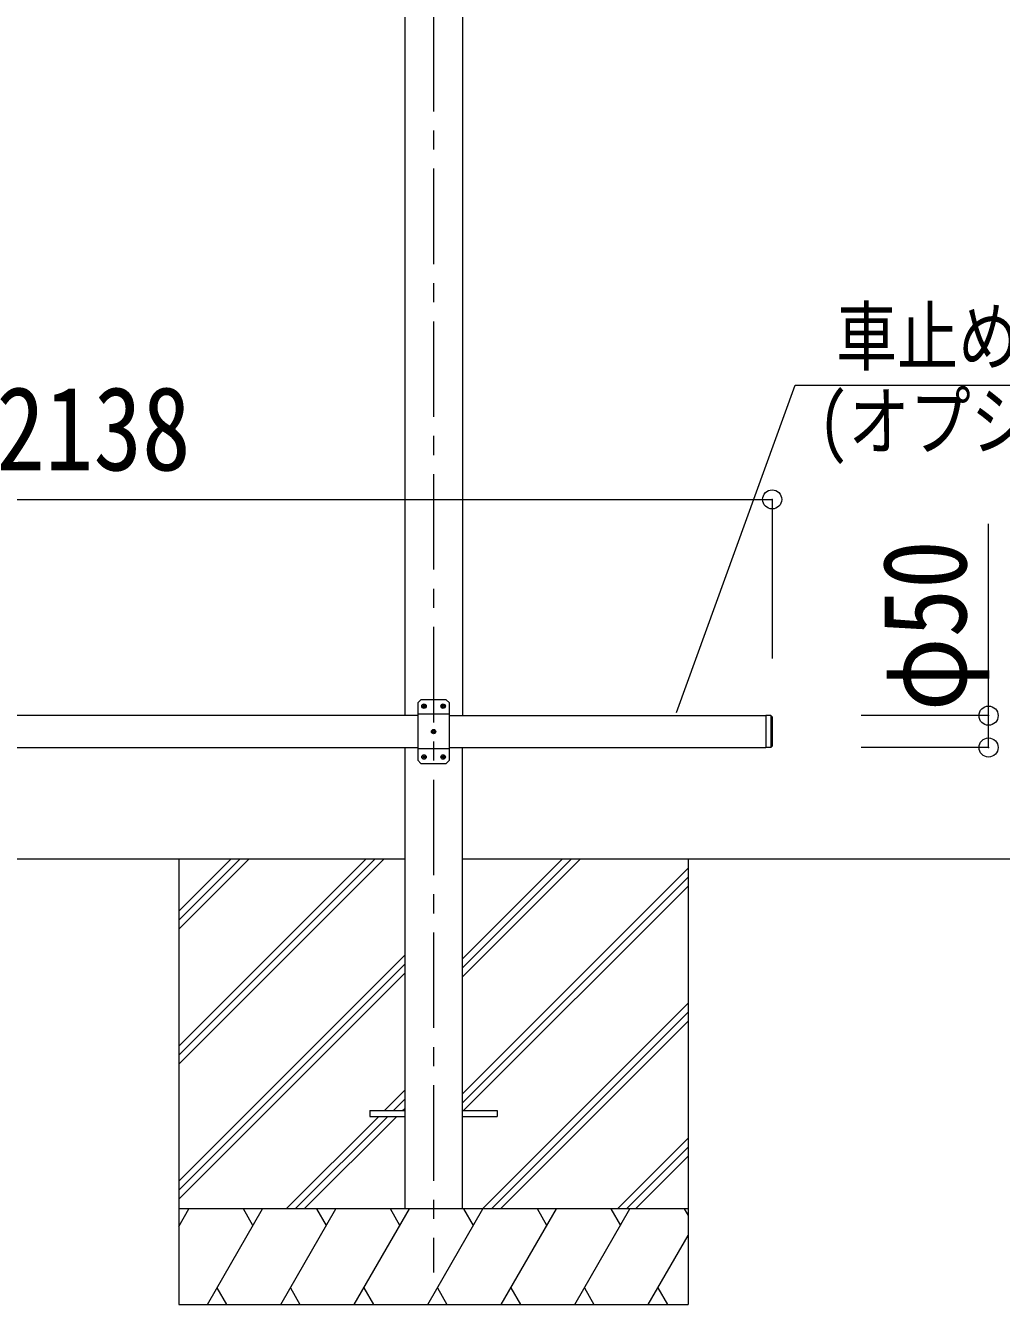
# Model space of a CAD drawing. Units: millimetres at full size, sheet at 1:30; details may follow other scales. Extents: x -8432 to 8432, y -5820 to 5820.
# Drawn here: x 4003 to 5536, y -3462 to -1453 of the extents above; entities that cross this region are included whole.
import ezdxf
from ezdxf.enums import TextEntityAlignment as Align

# ---------------------------------------------------------------- set-up
doc = ezdxf.new("R2010")
doc.units = ezdxf.units.MM
doc.header["$LTSCALE"] = 30
doc.header["$PDMODE"] = 32
doc.header["$PDSIZE"] = 30
doc.linetypes.add('CHAIN1', pattern=[8, 5, -1, 1, -1])
for name, color, linetype, lineweight in [('0-0_0', 7, 'Continuous', 9), ('0-1_本体', 5, 'CHAIN1', 9), ('0-3_ELV2', 4, 'Continuous', 9), ('0-6_OTH_LINE', 6, 'Continuous', 9), ('0-7_SHAPE', 7, 'Continuous', 9)]:
    doc.layers.add(name, color=color, linetype=linetype, lineweight=lineweight)
doc.styles.add('ＭＳ ゴシック', font='')
doc.styles.get('ＭＳ ゴシック').set_extended_font_data('MS Gothic')

msp = doc.modelspace()

# ---------------------------------------------------------------- linework, layer by layer
at = {"layer": '0-0_0'}
for p, q in [((3614.8, -2762.32), (4598.8, -2762.32)), ((4243.6, -2762.32), (4243.6, -3462.32)), ((4243.6, -3056.5), (4537.78, -2762.32)), ((4243.6, -3070.64), (4551.92, -2762.32)), ((4243.6, -3084.78), (4566.06, -2762.32)), ((4243.6, -2872.65), (4353.93, -2762.32)), ((4243.6, -2858.51), (4339.79, -2762.32)), ((4243.6, -2844.37), (4325.65, -2762.32)), ((4688.8, -2947.95), (4874.43, -2762.32)), ((4688.8, -2933.81), (4860.29, -2762.32)), ((4688.8, -2919.66), (4846.15, -2762.32)), ((4688.8, -2762.32), (5773.83, -2762.32)), ((5043.6, -2762.32), (5043.6, -3462.32)), ((4688.8, -3131.8), (5043.6, -2777)), ((4688.8, -3145.94), (5043.6, -2791.14)), ((4691.06, -3157.82), (5043.6, -2805.28)), ((4243.6, -3268.63), (4598.4, -2913.83)), ((4243.6, -3282.77), (4598.4, -2927.97)), ((4243.6, -3296.91), (4598.4, -2942.11)), ((4720.41, -3312.32), (5043.6, -2989.13)), ((4734.55, -3312.32), (5043.6, -3003.27)), ((4748.69, -3312.32), (5043.6, -3017.41)), ((4566.54, -3157.82), (4598.4, -3125.96)), ((4580.68, -3157.82), (4598.4, -3140.1)), ((4594.83, -3157.82), (4598.4, -3154.25)), ((4412.04, -3312.32), (4557.54, -3166.82)), ((4426.18, -3312.32), (4571.68, -3166.82)), ((4440.33, -3312.32), (4585.83, -3166.82)), ((4932.54, -3312.32), (5043.6, -3201.26)), ((4946.68, -3312.32), (5043.6, -3215.4)), ((4960.83, -3312.32), (5043.6, -3229.55)), ((5043.6, -3312.32), (4243.6, -3312.32)), ((4243.6, -3339.82), (4259.48, -3312.32)), ((4288.35, -3462.32), (4374.95, -3312.32)), ((4359.95, -3338.3), (4344.95, -3312.32)), ((4403.82, -3462.32), (4490.42, -3312.32)), ((4475.42, -3338.3), (4460.42, -3312.32)), ((4519.29, -3462.32), (4605.89, -3312.32)), ((4590.89, -3338.3), (4575.89, -3312.32)), ((4634.76, -3462.32), (4721.36, -3312.32)), ((4706.36, -3338.3), (4691.36, -3312.32)), ((4750.23, -3462.32), (4836.83, -3312.32)), ((4821.83, -3338.3), (4806.83, -3312.32)), ((4865.7, -3462.32), (4952.3, -3312.32)), ((4922.3, -3312.32), (4937.3, -3338.3)), ((5037.77, -3312.32), (5043.6, -3322.42)), ((4981.17, -3462.32), (5043.6, -3354.18)), ((4303.34, -3436.34), (4318.34, -3462.32)), ((4418.81, -3436.34), (4433.81, -3462.32)), ((4534.29, -3436.34), (4549.29, -3462.32)), ((4649.76, -3436.34), (4664.75, -3462.32)), ((4765.23, -3436.34), (4780.22, -3462.32)), ((4880.7, -3436.34), (4895.69, -3462.32)), ((4996.16, -3436.34), (5011.16, -3462.32)), ((4243.6, -3462.32), (5043.6, -3462.32))]:
    msp.add_line(p, q, dxfattribs=at)
at = {"layer": '0-1_本体'}
msp.add_line((4643.8, -237.92), (4643.8, -3412.32), dxfattribs=at)
at = {"layer": '0-3_ELV2'}
for p, q in [((4598.6, -633.32), (4598.6, -2537.32)), ((4689, -633.32), (4689, -2537.32)), ((4623.8, -2512.32), (4618.8, -2517.32)), ((4618.8, -2517.32), (4618.8, -2607.32)), ((4663.8, -2512.32), (4623.8, -2512.32)), ((4627.54, -2521.9), (4626.7, -2521.9)), ((4630.06, -2522.74), (4630.9, -2522.74)), ((4657.54, -2521.9), (4656.7, -2521.9)), ((4660.06, -2522.74), (4660.9, -2522.74)), ((4663.8, -2512.32), (4668.8, -2517.32)), ((4668.8, -2607.32), (4668.8, -2517.32)), ((4618.8, -2537.32), (3594.8, -2537.32)), ((4668.8, -2535.02), (4618.8, -2535.02)), ((4668.8, -2537.32), (5165.8, -2537.32)), ((5165.8, -2537.32), (5165.8, -2587.32)), ((5173.8, -2537.32), (5165.8, -2537.32)), ((5173.8, -2537.32), (5173.8, -2587.32)), ((5175.8, -2539.32), (5173.8, -2537.32)), ((5175.8, -2539.32), (5175.8, -2585.32)), ((4642.54, -2561.9), (4641.7, -2561.9)), ((4645.06, -2562.74), (4645.9, -2562.74)), ((3594.8, -2587.32), (4618.8, -2587.32)), ((4598.8, -2587.32), (4598.8, -3312.32)), ((4668.8, -2589.62), (4618.8, -2589.62)), ((4668.8, -2587.32), (5165.8, -2587.32)), ((4688.8, -2587.32), (4688.8, -3312.32)), ((5173.8, -2587.32), (5165.8, -2587.32)), ((5175.8, -2585.32), (5173.8, -2587.32)), ((4623.8, -2612.32), (4618.8, -2607.32)), ((4627.54, -2601.9), (4626.7, -2601.9)), ((4630.06, -2602.74), (4630.9, -2602.74)), ((4657.54, -2601.9), (4656.7, -2601.9)), ((4660.06, -2602.74), (4660.9, -2602.74)), ((4663.8, -2612.32), (4668.8, -2607.32)), ((4623.8, -2612.32), (4663.8, -2612.32)), ((4543.6, -3157.82), (4543.6, -3166.82)), ((4543.6, -3157.82), (4598.4, -3157.82)), ((4543.6, -3166.82), (4598.4, -3166.82)), ((4688.8, -3157.82), (4743.6, -3157.82)), ((4688.8, -3166.82), (4743.6, -3166.82)), ((4743.6, -3157.82), (4743.6, -3166.82))]:
    msp.add_line(p, q, dxfattribs=at)
for points in [[(4626.7, -2521.9), (4626.7, -2522.74), (4627.54, -2522.74)], [(4629.22, -2521.06), (4629.22, -2520.22), (4628.38, -2520.22), (4628.38, -2521.06)], [(4628.38, -2523.58), (4628.38, -2524.42), (4629.22, -2524.42), (4629.22, -2523.58)], [(4630.9, -2522.74), (4630.9, -2521.9), (4630.06, -2521.9)], [(4656.7, -2521.9), (4656.7, -2522.74), (4657.54, -2522.74)], [(4659.22, -2521.06), (4659.22, -2520.22), (4658.38, -2520.22), (4658.38, -2521.06)], [(4658.38, -2523.58), (4658.38, -2524.42), (4659.22, -2524.42), (4659.22, -2523.58)], [(4660.9, -2522.74), (4660.9, -2521.9), (4660.06, -2521.9)], [(4641.7, -2561.9), (4641.7, -2562.74), (4642.54, -2562.74)], [(4644.22, -2561.06), (4644.22, -2560.22), (4643.38, -2560.22), (4643.38, -2561.06)], [(4643.38, -2563.58), (4643.38, -2564.42), (4644.22, -2564.42), (4644.22, -2563.58)], [(4645.9, -2562.74), (4645.9, -2561.9), (4645.06, -2561.9)], [(4626.7, -2601.9), (4626.7, -2602.74), (4627.54, -2602.74)], [(4629.22, -2601.06), (4629.22, -2600.22), (4628.38, -2600.22), (4628.38, -2601.06)], [(4628.38, -2603.58), (4628.38, -2604.42), (4629.22, -2604.42), (4629.22, -2603.58)], [(4630.9, -2602.74), (4630.9, -2601.9), (4630.06, -2601.9)], [(4656.7, -2601.9), (4656.7, -2602.74), (4657.54, -2602.74)], [(4659.22, -2601.06), (4659.22, -2600.22), (4658.38, -2600.22), (4658.38, -2601.06)], [(4658.38, -2603.58), (4658.38, -2604.42), (4659.22, -2604.42), (4659.22, -2603.58)], [(4660.9, -2602.74), (4660.9, -2601.9), (4660.06, -2601.9)]]:
    msp.add_lwpolyline(points, dxfattribs=at)
for centre in [(4628.8, -2522.32), (4658.8, -2522.32), (4643.8, -2562.32), (4628.8, -2602.32), (4658.8, -2602.32)]:
    msp.add_circle(centre, 3.5, dxfattribs=at)
for centre, start, end in [((4627.54, -2521.06), 270, 0), ((4627.54, -2523.58), 0, 90), ((4630.06, -2521.06), 180, 270), ((4630.06, -2523.58), 90, 180), ((4657.54, -2521.06), 270, 0), ((4657.54, -2523.58), 0, 90), ((4660.06, -2521.06), 180, 270), ((4660.06, -2523.58), 90, 180), ((4642.54, -2561.06), 270, 0), ((4642.54, -2563.58), 0, 90), ((4645.06, -2561.06), 180, 270), ((4645.06, -2563.58), 90, 180), ((4627.54, -2601.06), 270, 0), ((4627.54, -2603.58), 0, 90), ((4630.06, -2601.06), 180, 270), ((4630.06, -2603.58), 90, 180), ((4657.54, -2601.06), 270, 0), ((4657.54, -2603.58), 0, 90), ((4660.06, -2601.06), 180, 270), ((4660.06, -2603.58), 90, 180)]:
    msp.add_arc(centre, 0.84, start, end, dxfattribs=at)
at = {"layer": '0-6_OTH_LINE'}
for p, q in [((3037.8, -2197.57), (5175.8, -2197.57)), ((5175.8, -2197.57), (5175.8, -2447.57)), ((5515.8, -2537.32), (5515.8, -2235.73)), ((5515.8, -2537.32), (5315.8, -2537.32)), ((5515.8, -2587.32), (5515.8, -2537.32)), ((5515.8, -2587.32), (5315.8, -2587.32))]:
    msp.add_line(p, q, dxfattribs=at)
for p in [(5175.8, -2197.57), (5515.8, -2537.32), (5515.8, -2587.32)]:
    msp.add_point(p, dxfattribs=at)
at = {"layer": '0-7_SHAPE', "color": 6}
for p, q in [((5025.51, -2532.26), (5212.15, -2017.93)), ((5212.15, -2017.93), (5837.74, -2017.93))]:
    msp.add_line(p, q, dxfattribs=at)

# ---------------------------------------------------------------- texts
at = {"layer": '0-6_OTH_LINE', "color": 7, "style": 'ＭＳ ゴシック', "width": 0.85}
msp.add_text('2138', height=132, dxfattribs=at).set_placement((3956.8, -2191.57), align=Align.BOTTOM_LEFT)
msp.add_text('φ50', height=132, rotation=90, dxfattribs=at).set_placement((5520.46, -2530.39), align=Align.BOTTOM_LEFT)
at = {"layer": '0-7_SHAPE', "style": 'ＭＳ ゴシック', "width": 0.8}
for s, p in [('車止めバー', (5276, -2011.93)), ('(オプション)', (5247.91, -2145.12))]:
    msp.add_text(s, height=87.98, dxfattribs=at).set_placement(p, align=Align.BOTTOM_LEFT)

doc.saveas('drawing.dxf')
